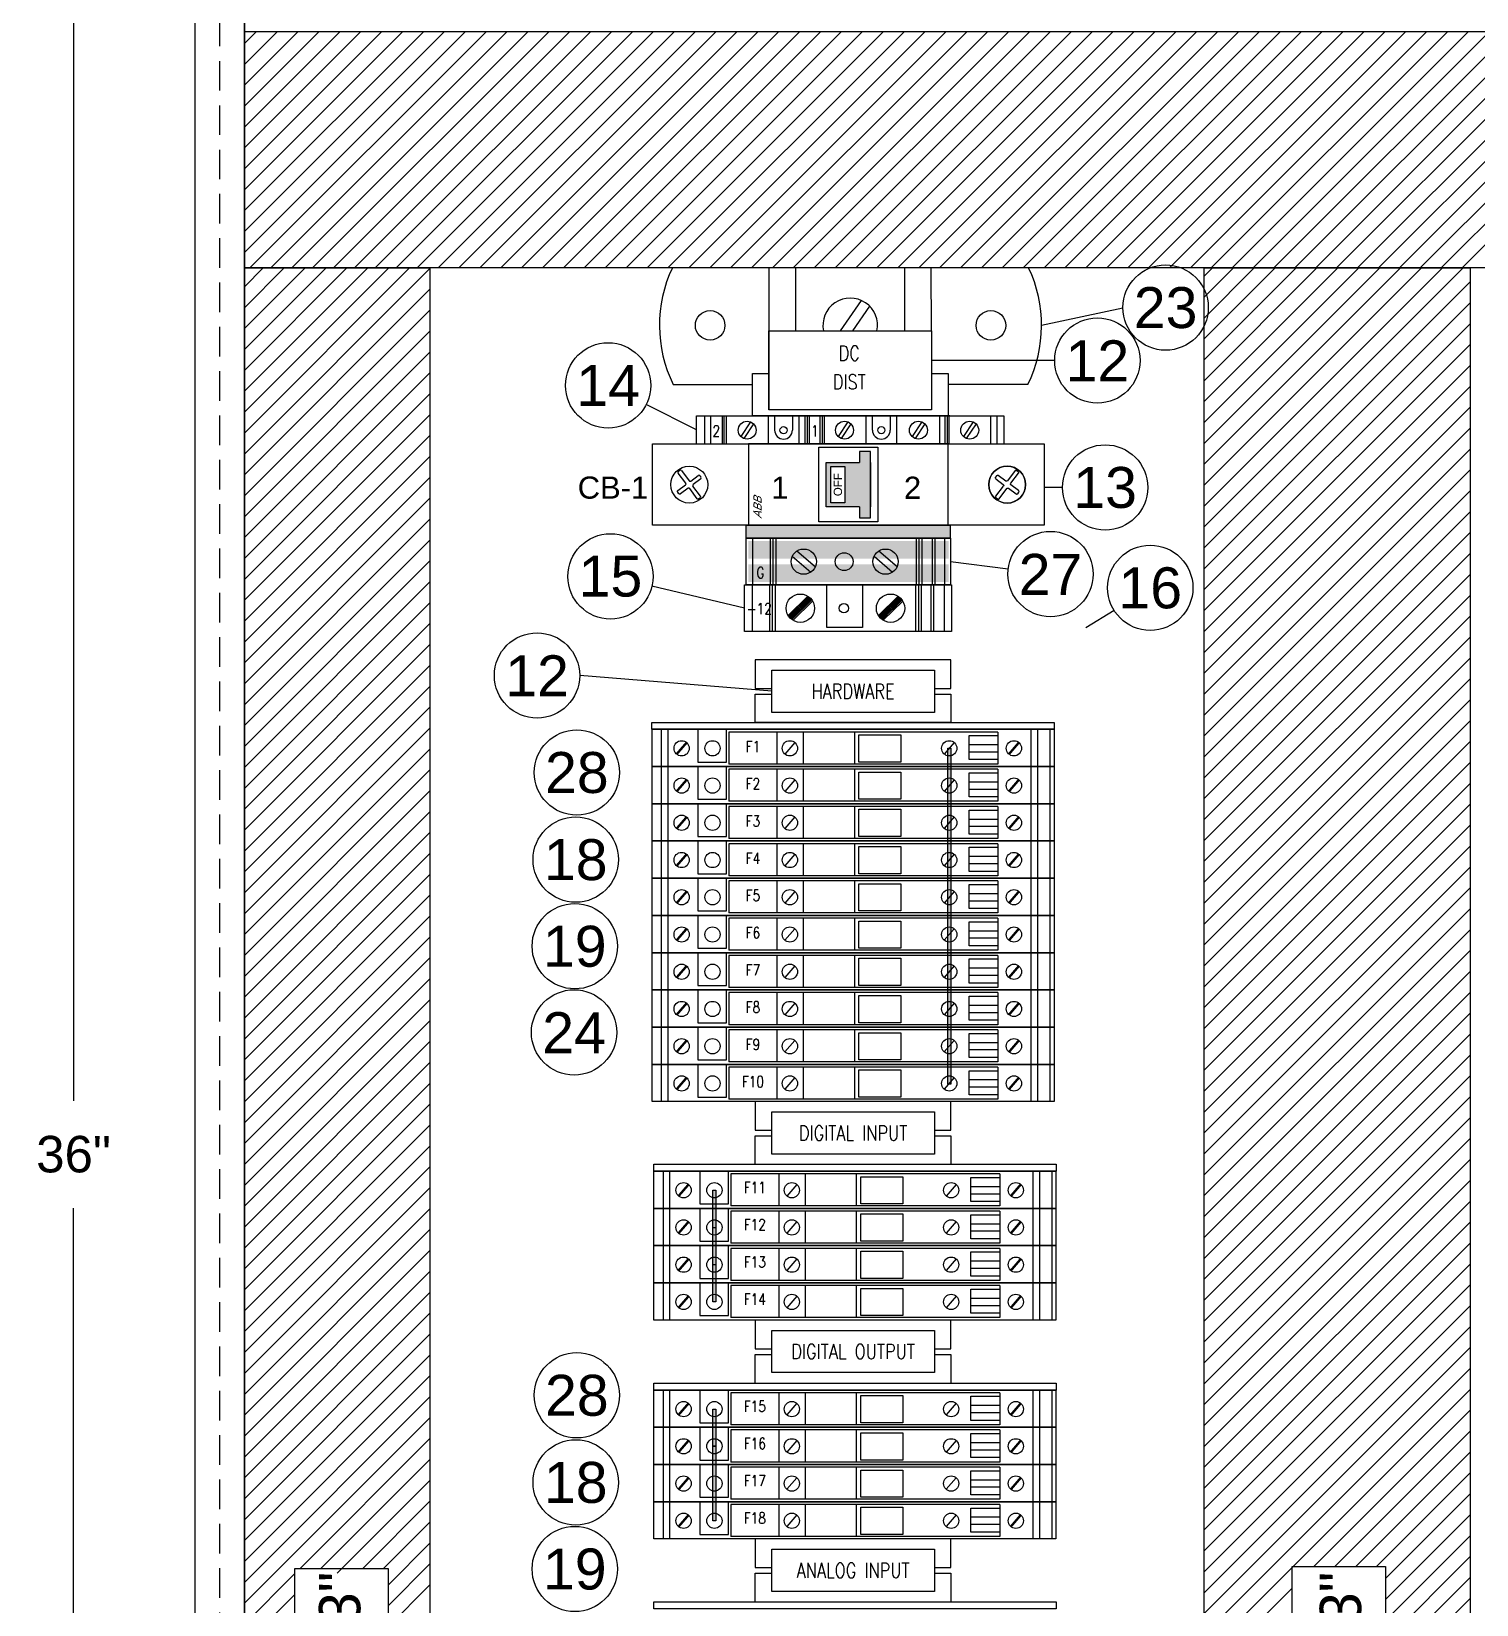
# Model space of a CAD drawing. Header units: inches. Extents: x -38 to 199, y -310 to 64.
# Drawn here: x 149.31 to 161.53, y 40.23 to 53.53 of the extents above; entities that cross this region are included whole.
import ezdxf
from ezdxf.enums import TextEntityAlignment as Align

# ---------------------------------------------------------------- set-up
doc = ezdxf.new("R2010")
doc.units = ezdxf.units.IN
doc.header["$MEASUREMENT"] = 0
doc.linetypes.add('HIDDEN', pattern=[0.375, 0.25, -0.125])
for name, color, linetype, lineweight in [('AM_0', 7, 'Continuous', 30), ('AM_8', 1, 'Continuous', 15), ('DIMENSION (ANSI)', 7, 'Continuous', 9)]:
    doc.layers.add(name, color=color, linetype=linetype, lineweight=lineweight)
doc.layers.add('DETAIL$', color=5, linetype='Continuous')
doc.layers.add('FREE-TEXT', color=2, linetype='Continuous')
doc.styles.add('FREEHAND', font='freehand.shx', dxfattribs={"oblique": 25})
doc.styles.add('HELVLS', font='arial.ttf')
doc.styles.add('Note Text (ANSI)', font='arial.ttf')
doc.styles.add('ROMANS', font='romans')
doc.styles.get("Standard").update_dxf_attribs({"font": 'arial.ttf'})
doc.styles.add('TXT', font='txt')
doc.dimstyles.new('DIM_0', dxfattribs={"dimscale": 4.75, "dimtxt": 0.065, "dimasz": 0.075, "dimexe": 0.075, "dimexo": 0.125, "dimgap": 0.0625, "dimtad": 0, "dimtih": 1, "dimtoh": 1, "dimrnd": 1e-08, "dimzin": 0, "dimdsep": 46, "dimlunit": 5, "dimtxsty": 'Note Text (ANSI)', "dimblk": 'Filled-1', "dimcen": 0.09, "dimdle": 0.45, "dimclrd": 256, "dimclre": 256, "dimclrt": 256, "dimadec": 0, "dimazin": 1, "dimtm": 1e-09, "dimtfac": 1.263158, "dimtofl": 0, "dimtmove": 0, "dimatfit": 3, "dimfxl": 1, "dimfrac": 2, "dimtolj": 1, "dimtzin": 4, "dimlwd": -1, "dimlwe": -1, "dimarcsym": 0})
doc.dimstyles.get("Standard").update_dxf_attribs({"dimtxt": 0.18, "dimasz": 0.18, "dimexe": 0.18, "dimexo": 0.0625, "dimgap": 0.09, "dimtad": 0, "dimtih": 1, "dimtoh": 1, "dimdec": 4, "dimzin": 0, "dimdsep": 46, "dimtxsty": 'Standard', "dimcen": 0.09, "dimadec": 0, "dimazin": 0, "dimtfac": 1, "dimtdec": 4, "dimtofl": 0, "dimtmove": 0, "dimatfit": 3, "dimfxl": 1, "dimtolj": 1, "dimtzin": 0, "dimarcsym": 0})

# ---------------------------------------------------------------- blocks, each defined once
blk = doc.blocks.new('screw head')
for p, q in [((9.451, 11.684), (9.436, 11.684)), ((9.461, 11.674), (9.461, 11.566)), ((9.461, 11.403), (9.461, 11.511)), ((9.471, 11.556), (9.55, 11.556)), ((9.55, 11.521), (9.471, 11.521)), ((9.56, 11.546), (9.56, 11.531))]:
    blk.add_line(p, q)
blk.add_lwpolyline([(9.451, 11.393), (9.436, 11.393, -0.414214), (9.426, 11.403), (9.426, 11.511, 0.414214), (9.416, 11.521), (9.336, 11.521, -0.414214), (9.326, 11.531), (9.326, 11.546, -0.414214), (9.336, 11.556), (9.416, 11.556, 0.414214), (9.426, 11.566), (9.426, 11.674)], format="xyb")
blk.add_circle((9.443, 11.539), 0.156)
for centre, start, end in [((9.436, 11.674), 90, 180), ((9.451, 11.674), 0, 90), ((9.471, 11.566), 180, 270), ((9.471, 11.511), 90, 180), ((9.55, 11.546), 0, 90), ((9.55, 11.531), 270, 0), ((9.451, 11.403), 270, 0)]:
    blk.add_arc(centre, 0.01, start, end)
blk = doc.blocks.new('ABB CB')
h = blk.add_hatch(color=256)
h.paths.add_polyline_path([(10.975, 11.871), (10.882, 11.871), (10.882, 11.778), (10.6, 11.778), (10.6, 11.403), (10.882, 11.403), (10.882, 11.309), (10.975, 11.309)])
h.paths.add_polyline_path([(10.758, 11.437), (10.64, 11.437), (10.64, 11.743), (10.758, 11.743)], flags=16)
h.paths.add_polyline_path([(10.753, 11.474), (10.753, 11.706), (10.644, 11.706), (10.644, 11.474)], flags=8)
for points in [[(9.131, 11.934), (12.443, 11.934), (12.443, 11.247), (9.131, 11.247)], [(9.943, 11.247), (11.631, 11.247), (11.631, 11.934), (9.943, 11.934)], [(10.537, 11.906), (11.037, 11.906), (11.037, 11.274), (10.537, 11.274)], [(10.64, 11.743), (10.758, 11.743), (10.758, 11.437), (10.64, 11.437)]]:
    blk.add_lwpolyline(points, close=True)
for points in [[(10.882, 11.403), (10.882, 11.309), (10.975, 11.309), (10.975, 11.871), (10.882, 11.871), (10.882, 11.778)], [(10.882, 11.403), (10.6, 11.403), (10.6, 11.778), (10.882, 11.778)], [(10.975, 11.778), (10.975, 11.403)]]:
    blk.add_lwpolyline(points)
blk.add_circle((12.131, 11.59), 0.156)
at = {"rotation": 36.79133963639027}
blk.add_blockref('screw head', (8.791, -3.306), dxfattribs=at)
at = {"xscale": -1, "rotation": 323.2086603636097}
blk.add_blockref('screw head', (12.783, -3.306), dxfattribs=at)
at = {"style": 'HELVLS'}
blk.add_text('OFF', height=0.07, rotation=90, dxfattribs=at).set_placement((10.699, 11.59), align=Align.MIDDLE)
at = {"style": 'FREEHAND', "oblique": 25}
blk.add_text('ABB', height=0.07, rotation=90, dxfattribs=at).set_placement((10.02, 11.3), align=Align.MIDDLE_LEFT)
at = {"color": 6, "style": 'TXT', "flags": 3}
for tag, p in [('MANUF', (9.007, 10.957)), ('PART#', (9.006, 10.715)), ('DESC', (9.007, 10.475))]:
    blk.add_attdef(tag, p, '', height=0.125, dxfattribs=at)
blk = doc.blocks.new('11512017')
at = {"color": 8}
for p, q in [((-0.506, -0.259), (-0.34, -0.096)), ((-0.495, -0.274), (-0.325, -0.107)), ((-0.481, -0.288), (-0.311, -0.121)), ((0.258, -0.259), (0.423, -0.096)), ((0.269, -0.274), (0.439, -0.107)), ((0.282, -0.288), (0.452, -0.121)), ((-0.465, -0.3), (-0.3, -0.137)), ((0.298, -0.3), (0.463, -0.137))]:
    blk.add_line(p, q, dxfattribs=at)
blk.add_lwpolyline([(0.875, 0), (0.875, -0.394), (-0.875, -0.394), (-0.875, 0)], close=True, dxfattribs=at)
blk.add_lwpolyline([(0.124, 0), (0.124, -0.362), (-0.18, -0.362), (-0.18, 0)], dxfattribs=at)
for centre in [(-0.403, -0.198), (0.36, -0.198)]:
    blk.add_circle(centre, 0.12, dxfattribs=at)
at = {"layer": 'DETAIL$', "color": 8}
for p, q in [((-0.501, -0.267), (-0.332, -0.101)), ((-0.488, -0.282), (-0.318, -0.114)), ((-0.474, -0.294), (-0.305, -0.128)), ((0.263, -0.267), (0.431, -0.101)), ((0.275, -0.282), (0.446, -0.114)), ((0.29, -0.294), (0.458, -0.128))]:
    blk.add_line(p, q, dxfattribs=at)
for points in [[(-0.809, -0.394), (-0.809, 0)], [(-0.66, -0.394), (-0.66, 0)], [(-0.638, -0.394), (-0.638, 0)], [(-0.612, -0.394), (-0.612, 0)], [(0.574, -0.394), (0.574, 0)], [(0.6, -0.394), (0.6, 0)], [(0.622, -0.394), (0.622, 0)], [(0.704, -0.394), (0.704, 0)], [(0.726, -0.394), (0.726, 0)], [(0.815, -0.394), (0.815, 0)]]:
    blk.add_lwpolyline(points, dxfattribs=at)
blk.add_circle((-0.035, -0.198), 0.0397, dxfattribs=at)
at = {"color": 6, "style": 'TXT', "flags": 3}
for tag, p in [('MANUF', (-0.875, -0.683)), ('PART#', (-0.875, -0.925)), ('DESC', (-0.875, -1.165))]:
    blk.add_attdef(tag, p, '', height=0.125, dxfattribs=at)
blk = doc.blocks.new('10331220')
at = {"color": 9}
blk.add_lwpolyline([(-0.863, -0.11), (-0.863, 0), (0.863, 0), (0.863, -0.11)], close=True, dxfattribs=at)
at = {"color": 6, "style": 'TXT', "flags": 3}
for tag, p in [('MANUF', (-0.863, -0.399)), ('PART#', (-0.863, -0.641)), ('DESC', (-0.863, -0.881))]:
    blk.add_attdef(tag, p, '', height=0.125, dxfattribs=at)
blk = doc.blocks.new('16511510')
blk.add_lwpolyline([(-0.865, -0.394), (-0.865, 0), (0.865, 0), (0.865, -0.394)], close=True)
for points in [[(-0.638, 0), (-0.638, -0.394)], [(0.596, 0), (0.596, -0.394)]]:
    blk.add_lwpolyline(points)
at = {"color": 2, "const_width": 0.15}
blk.add_lwpolyline([(-0.846, -0.099), (0.848, -0.099)], dxfattribs=at)
at = {"color": 92, "const_width": 0.15}
blk.add_lwpolyline([(-0.846, -0.295), (0.848, -0.295)], dxfattribs=at)
for centre in [(-0.377, -0.198), (0.315, -0.198)]:
    blk.add_circle(centre, 0.107)
at = {"layer": 'DETAIL$'}
for points in [[(-0.811, 0), (-0.811, -0.394)], [(-0.661, 0), (-0.661, -0.394)], [(-0.613, 0), (-0.613, -0.394)], [(0.574, 0), (0.574, -0.394)], [(0.622, 0), (0.622, -0.394)], [(0.708, 0), (0.708, -0.394)], [(0.732, 0), (0.732, -0.394)], [(0.815, 0), (0.815, -0.394)], [(-0.28, -0.241), (-0.435, -0.108)], [(0.412, -0.241), (0.257, -0.108)], [(-0.474, -0.153), (-0.317, -0.286)], [(0.219, -0.153), (0.375, -0.286)]]:
    blk.add_lwpolyline(points, dxfattribs=at)
blk.add_circle((-0.035, -0.198), 0.075, dxfattribs=at)
at = {"color": 6, "style": 'TXT', "flags": 3}
for tag, p in [('MANUF', (-0.865, -0.683)), ('PART#', (-0.865, -0.925)), ('DESC', (-0.865, -1.165))]:
    blk.add_attdef(tag, p, '', height=0.125, dxfattribs=at)
blk = doc.blocks.new('11527122')
at = {"color": 8}
blk.add_lwpolyline([(-1.3, -0.238), (-1.3, 0), (1.3, 0), (1.3, -0.238)], close=True, dxfattribs=at)
for points in [[(-1.182, 0), (-1.182, -0.238)], [(-1.068, 0), (-1.068, -0.238)], [(-0.695, 0), (-0.695, -0.238)], [(-0.434, 0), (-0.434, -0.238)], [(-0.363, 0), (-0.363, -0.238)], [(-0.236, 0), (-0.236, -0.238)], [(0.131, 0), (0.131, -0.238)], [(0.392, 0), (0.392, -0.238)], [(0.755, 0), (0.755, -0.238)], [(0.82, 0), (0.82, -0.238)], [(1.241, 0), (1.241, -0.238)]]:
    blk.add_lwpolyline(points, dxfattribs=at)
for centre in [(-0.872, -0.121), (-0.048, -0.121), (0.577, -0.121), (1.011, -0.121)]:
    blk.add_circle(centre, 0.0757, dxfattribs=at)
at = {"layer": 'DETAIL$', "color": 8}
for p, q in [((-0.844, -0.051), (-0.926, -0.175)), ((-0.819, -0.068), (-0.901, -0.191)), ((-0.019, -0.051), (-0.101, -0.175)), ((0.006, -0.068), (-0.077, -0.191)), ((0.606, -0.051), (0.524, -0.175)), ((0.631, -0.068), (0.548, -0.191)), ((1.04, -0.051), (0.957, -0.175)), ((1.064, -0.068), (0.982, -0.191))]:
    blk.add_line(p, q, dxfattribs=at)
for points in [[(-1.233, 0), (-1.233, -0.238)], [(-1.083, 0), (-1.083, -0.238)], [(-1.048, 0), (-1.048, -0.238)], [(-0.64, 0), (-0.64, -0.12)], [(-0.488, 0), (-0.488, -0.12)], [(-0.383, 0), (-0.383, -0.238)], [(-0.348, 0), (-0.348, -0.238)], [(-0.256, 0), (-0.256, -0.238)], [(-0.221, 0), (-0.221, -0.238)], [(0.187, 0), (0.187, -0.12)], [(0.339, 0), (0.339, -0.12)], [(0.8, 0), (0.8, -0.238)], [(0.835, 0), (0.835, -0.238)], [(1.186, 0), (1.186, -0.238)]]:
    blk.add_lwpolyline(points, dxfattribs=at)
for centre in [(-0.564, -0.121), (0.263, -0.121)]:
    blk.add_circle(centre, 0.03, dxfattribs=at)
for centre in [(-0.564, -0.121), (0.263, -0.121)]:
    blk.add_arc(centre, 0.0752, 180, 0, dxfattribs=at)
at = {"color": 6, "style": 'TXT', "flags": 3}
for tag, p in [('MANUF', (-1.3, -0.527)), ('PART#', (-1.3, -0.769)), ('DESC', (-1.3, -1.009))]:
    blk.add_attdef(tag, p, '', height=0.125, dxfattribs=at)
blk = doc.blocks.new('A$C6892190E')
at = {"color": 8}
for p, q in [((1.226, -0.177), (-1.05, -0.177)), ((-1.05, -0.177), (-1.05, -0.448)), ((-0.643, -0.177), (-0.643, -0.448)), ((-0.421, -0.177), (-0.421, -0.448)), ((0.012, -0.177), (0.012, -0.448)), ((1.226, -0.177), (1.226, -0.448)), ((1.226, -0.448), (-1.05, -0.448))]:
    blk.add_line(p, q, dxfattribs=at)
blk.add_lwpolyline([(-1.699, -0.469), (-1.699, -0.154), (1.701, -0.154), (1.701, -0.469)], close=True, dxfattribs=at)
for points in [[(-0.491, -0.266), (-0.575, -0.364)], [(0.05, -0.201), (0.406, -0.201), (0.406, -0.431), (0.05, -0.431), (0.05, -0.201)], [(0.857, -0.266), (0.773, -0.364)], [(1.227, -0.411), (0.982, -0.411), (0.982, -0.207), (1.227, -0.207)], [(0.982, -0.283), (1.227, -0.283), (1.227, -0.347), (0.982, -0.347)]]:
    blk.add_lwpolyline(points, dxfattribs=at)
for centre in [(-1.449, -0.315), (-0.533, -0.315), (0.815, -0.315), (1.362, -0.315)]:
    blk.add_circle(centre, 0.0645, dxfattribs=at)
at = {"layer": 'DETAIL$', "color": 8}
for points in [[(-1.622, -0.154), (-1.622, -0.469)], [(-1.567, -0.154), (-1.567, -0.469)], [(-1.311, -0.157), (-1.311, -0.431), (-1.069, -0.431), (-1.069, -0.157)], [(1.506, -0.154), (1.506, -0.469)], [(1.561, -0.154), (1.561, -0.469)], [(1.666, -0.154), (1.666, -0.469)]]:
    blk.add_lwpolyline(points, dxfattribs=at)
at = {"layer": 'DETAIL$', "color": 8, "const_width": 0.02}
for points in [[(-1.406, -0.266), (-1.491, -0.364)], [(1.404, -0.266), (1.32, -0.364)]]:
    blk.add_lwpolyline(points, dxfattribs=at)
at = {"layer": 'DETAIL$', "color": 8}
blk.add_circle((-1.188, -0.315), 0.0645, dxfattribs=at)
blk = doc.blocks.new('*D106')
at = {"layer": 'DEFPOINTS', "color": 0, "transparency": 16777216}
for p in [(186.107, 52.545), (151.107, 52.269), (186.107, 52.269)]:
    blk.add_point(p, dxfattribs=at)
at = {"layer": 'AM_0', "color": 3, "transparency": 16777216, "insert": (168.607, 52.545), "char_height": 0.35, "attachment_point": 5}
blk.add_mtext('\\A1;2.25"X4"X36"', dxfattribs=at)
blk = doc.blocks.new('_NONE')
at = {"color": 0, "linetype": 'ByBlock'}
blk.add_circle((0, 0), 0.25, dxfattribs=at)
blk = doc.blocks.new('Filled-1')
at = {"color": 0}
for p, q in [((0, 0), (-1, 0.25)), ((-1, 0.25), (-1, -0.25)), ((-1, 0), (0, 0)), ((-1, -0.25), (0, 0))]:
    blk.add_line(p, q, dxfattribs=at)
blk.add_solid([(-1, -0.25), (0, 0), (-1, 0.25)], dxfattribs=at)
blk = doc.blocks.new('*D108')
at = {"layer": 'DEFPOINTS', "color": 0, "transparency": 16777216}
for p in [(151.107, 61.284), (149.663, 26.784), (151.107, 26.784)]:
    blk.add_point(p, dxfattribs=at)
at = {"layer": 'DIMENSION (ANSI)', "transparency": 16777216}
for p, q in [((150.514, 61.284), (149.307, 61.284)), ((149.663, 60.928), (149.663, 44.488)), ((149.663, 27.14), (149.663, 43.579)), ((150.514, 26.784), (149.307, 26.784))]:
    blk.add_line(p, q, dxfattribs=at)
at = {"layer": 'DIMENSION (ANSI)', "transparency": 16777216, "xscale": 0.35625, "yscale": 0.35625, "zscale": 0.35625}
for p, rotation in [((149.663, 61.284), 90), ((149.663, 26.784), 270)]:
    blk.add_blockref('Filled-1', p, dxfattribs=dict(at, rotation=rotation))
at = {"layer": 'DIMENSION (ANSI)', "transparency": 16777216, "insert": (149.663, 44.034), "char_height": 0.3088, "attachment_point": 5, "style": 'Note Text (ANSI)'}
blk.add_mtext('\\A1;36"', dxfattribs=at)
blk = doc.blocks.new('*D109')
at = {"layer": 'DEFPOINTS', "color": 0, "transparency": 16777216}
for p in [(151.916, 51.533), (152.192, 51.533), (152.192, 26.533)]:
    blk.add_point(p, dxfattribs=at)
at = {"layer": 'AM_0', "color": 3, "transparency": 16777216, "insert": (151.916, 39.033), "char_height": 0.35, "attachment_point": 5, "rotation": 90}
blk.add_mtext('\\A1;1.57"X4"X23"', dxfattribs=at)

msp = doc.modelspace()

# ---------------------------------------------------------------- hatches: boundary and pattern name
msp.add_hatch(color=256).paths.add_polyline_path([(157.07931, 49.35653), (155.35321, 49.35653), (155.35321, 49.24653), (157.07931, 49.24653)])
h = msp.add_hatch(color=0)
h.dxf.hatch_style = 1
h.paths.add_polyline_path([(157.08227, 47.46955), (157.0584, 47.46955), (157.0584, 44.62809), (157.08227, 44.62809)])
h = msp.add_hatch(color=0)
h.dxf.hatch_style = 1
h.paths.add_polyline_path([(155.07171, 43.1012), (155.09558, 43.1012), (155.09558, 43.7312), (155.07171, 43.7312)])
h = msp.add_hatch(color=0)
h.dxf.hatch_style = 1
h.paths.add_polyline_path([(155.07171, 42.7862), (155.09558, 42.7862), (155.09558, 43.4162), (155.07171, 43.4162)])
h = msp.add_hatch(color=0)
h.dxf.hatch_style = 1
h.paths.add_polyline_path([(155.07171, 41.56484), (155.09558, 41.56484), (155.09558, 41.87984), (155.07171, 41.87984)])
h = msp.add_hatch(color=0)
h.dxf.hatch_style = 1
h.paths.add_polyline_path([(155.07171, 40.93484), (155.09558, 40.93484), (155.09558, 41.56484), (155.07171, 41.56484)])

# ---------------------------------------------------------------- linework, layer by layer
for p, q in [((150.69245, 41.39974), (150.69245, 61.28377)), ((151.10745, 27.65877), (151.10745, 61.28377)), ((155.54496, 51.53377), (155.54496, 50.33153)), ((155.76996, 51.53377), (155.76996, 51.00053)), ((156.69496, 51.00053), (156.69496, 51.53377)), ((156.91507, 51.53377), (156.91697, 51.00053)), ((155.40464, 50.28153), (155.40464, 50.64157)), ((155.40464, 50.64157), (155.54495, 50.64157)), ((156.91995, 50.64157), (157.06027, 50.64157)), ((157.06027, 50.64157), (157.06027, 50.28153)), ((154.73491, 50.54728), (155.40464, 50.54728)), ((155.54495, 50.54728), (155.54496, 50.54728)), ((157.73491, 50.54728), (157.06027, 50.54728)), ((157.06027, 50.28153), (155.40464, 50.28153)), ((157.07646, 50.28153), (155.42083, 50.28153)), ((157.08463, 48.21665), (155.42901, 48.21665)), ((155.42901, 48.21665), (155.42901, 47.97551)), ((157.08463, 47.97551), (157.08463, 48.21665)), ((155.42901, 47.97551), (155.56932, 47.97551)), ((155.42901, 47.6865), (155.42901, 47.92764)), ((155.42901, 47.92764), (155.56932, 47.92764)), ((156.94432, 47.97551), (157.08463, 47.97551)), ((156.94432, 47.92764), (157.08463, 47.92764)), ((157.08463, 47.92764), (157.08463, 47.6865)), ((157.08463, 47.68899), (155.42901, 47.68899)), ((155.42901, 44.47999), (155.42901, 44.23885)), ((157.08463, 44.23885), (157.08463, 44.47999)), ((155.42901, 44.23885), (155.56932, 44.23885)), ((155.42901, 43.94983), (155.42901, 44.19097)), ((155.42901, 44.19097), (155.56932, 44.19097)), ((156.94432, 44.23885), (157.08463, 44.23885)), ((156.94432, 44.19097), (157.08463, 44.19097)), ((157.08463, 44.19097), (157.08463, 43.94983)), ((155.42901, 42.63163), (155.42901, 42.39049)), ((157.08463, 42.39049), (157.08463, 42.63163)), ((155.42901, 42.39049), (155.56932, 42.39049)), ((155.42901, 42.10147), (155.42901, 42.34261)), ((155.42901, 42.34261), (155.56932, 42.34261)), ((156.94432, 42.39049), (157.08463, 42.39049)), ((156.94432, 42.34261), (157.08463, 42.34261)), ((157.08463, 42.34261), (157.08463, 42.10147)), ((150.69245, 26.78377), (150.69245, 41.39974)), ((155.42901, 40.78027), (155.42901, 40.53913)), ((157.08463, 40.53913), (157.08463, 40.78027)), ((155.42901, 40.53913), (155.56932, 40.53913)), ((155.42901, 40.25011), (155.42901, 40.49125)), ((155.42901, 40.49125), (155.56932, 40.49125)), ((156.94432, 40.53913), (157.08463, 40.53913)), ((156.94432, 40.49125), (157.08463, 40.49125)), ((157.08463, 40.49125), (157.08463, 40.25011))]:
    msp.add_line(p, q)
at = {"linetype": 'HIDDEN'}
msp.add_line((150.89995, 26.78377), (150.89995, 61.28377), dxfattribs=at)
at = {"color": 0, "linetype": 'Continuous'}
for p, q in [((151.10745, 51.37343), (151.2678, 51.53377)), ((151.10745, 51.19665), (151.44458, 51.53377)), ((151.10745, 51.01987), (151.62135, 51.53377)), ((151.10745, 50.8431), (151.79813, 51.53377)), ((151.10745, 50.66632), (151.97491, 51.53377)), ((151.10745, 50.48954), (152.15168, 51.53377)), ((151.10745, 50.31277), (152.32846, 51.53377)), ((151.10745, 50.13599), (152.50524, 51.53377)), ((151.10745, 49.95921), (152.67745, 51.52921)), ((159.22622, 51.4632), (159.29679, 51.53377)), ((159.22622, 51.28642), (159.47357, 51.53377)), ((159.22622, 51.10964), (159.65035, 51.53377)), ((159.22622, 50.93287), (159.82712, 51.53377)), ((159.22622, 50.75609), (160.0039, 51.53377)), ((159.22622, 50.57931), (160.18068, 51.53377)), ((159.22622, 50.40254), (160.35745, 51.53377)), ((159.22622, 50.22576), (160.53423, 51.53377)), ((159.22622, 50.04898), (160.71101, 51.53377)), ((159.22622, 49.87221), (160.88778, 51.53377)), ((159.22622, 49.69543), (161.06456, 51.53377)), ((159.22622, 49.51865), (161.24134, 51.53377)), ((159.22622, 49.34188), (161.41811, 51.53377)), ((159.22622, 49.1651), (161.47622, 51.4151)), ((151.10745, 49.78244), (152.67745, 51.35244)), ((159.22622, 48.98832), (161.47622, 51.23832)), ((151.10745, 49.60566), (152.67745, 51.17566)), ((151.10745, 49.42888), (152.67745, 50.99888)), ((159.22622, 48.81155), (161.47622, 51.06155)), ((159.22622, 48.63477), (161.47622, 50.88477)), ((151.10745, 49.25211), (152.67745, 50.82211)), ((159.22622, 48.45799), (161.47622, 50.70799)), ((151.10745, 49.07533), (152.67745, 50.64533)), ((151.10745, 48.89855), (152.67745, 50.46855)), ((159.22622, 48.28122), (161.47622, 50.53122)), ((159.22622, 48.10444), (161.47622, 50.35444)), ((151.10745, 48.72178), (152.67745, 50.29178)), ((159.22622, 47.92766), (161.47622, 50.17766)), ((151.10745, 48.545), (152.67745, 50.115)), ((151.10745, 48.36822), (152.67745, 49.93822)), ((159.22622, 47.75089), (161.47622, 50.00089)), ((159.22622, 47.57411), (161.47622, 49.82411)), ((151.10745, 48.19145), (152.67745, 49.76145)), ((159.22622, 47.39733), (161.47622, 49.64733)), ((151.10745, 48.01467), (152.67745, 49.58467)), ((151.10745, 47.83789), (152.67745, 49.40789)), ((159.22622, 47.22056), (161.47622, 49.47056)), ((159.22622, 47.04378), (161.47622, 49.29378)), ((151.10745, 47.66112), (152.67745, 49.23112)), ((159.22622, 46.867), (161.47622, 49.117)), ((151.10745, 47.48434), (152.67745, 49.05434)), ((151.10745, 47.30756), (152.67745, 48.87756)), ((159.22622, 46.69023), (161.47622, 48.94023)), ((159.22622, 46.51345), (161.47622, 48.76345)), ((151.10745, 47.13079), (152.67745, 48.70079)), ((159.22622, 46.33667), (161.47622, 48.58667)), ((151.10745, 46.95401), (152.67745, 48.52401)), ((151.10745, 46.77723), (152.67745, 48.34723)), ((159.22622, 46.1599), (161.47622, 48.4099)), ((159.22622, 45.98312), (161.47622, 48.23312)), ((151.10745, 46.60046), (152.67745, 48.17046)), ((159.22622, 45.80634), (161.47622, 48.05634)), ((151.10745, 46.42368), (152.67745, 47.99368)), ((151.10745, 46.2469), (152.67745, 47.8169)), ((159.22622, 45.62957), (161.47622, 47.87957)), ((159.22622, 45.45279), (161.47622, 47.70279)), ((151.10745, 46.07013), (152.67745, 47.64013)), ((159.22622, 45.27601), (161.47622, 47.52601)), ((151.10745, 45.89335), (152.67745, 47.46335)), ((151.10745, 45.71657), (152.67745, 47.28657)), ((159.22622, 45.09924), (161.47622, 47.34924)), ((151.10745, 45.5398), (152.67745, 47.1098)), ((159.22622, 44.92246), (161.47622, 47.17246)), ((159.22622, 44.74568), (161.47622, 46.99568)), ((151.10745, 45.36302), (152.67745, 46.93302)), ((151.10745, 45.18624), (152.67745, 46.75624)), ((159.22622, 44.56891), (161.47622, 46.81891)), ((151.10745, 45.00947), (152.67745, 46.57947)), ((159.22622, 44.39213), (161.47622, 46.64213)), ((159.22622, 44.21535), (161.47622, 46.46535)), ((151.10745, 44.83269), (152.67745, 46.40269)), ((151.10745, 44.65591), (152.67745, 46.22591)), ((159.22622, 44.03858), (161.47622, 46.28858)), ((151.10745, 44.47914), (152.67745, 46.04914)), ((159.22622, 43.8618), (161.47622, 46.1118)), ((159.22622, 43.68502), (161.47622, 45.93502)), ((151.10745, 44.30236), (152.67745, 45.87236)), ((151.10745, 44.12558), (152.67745, 45.69558)), ((159.22622, 43.50825), (161.47622, 45.75825)), ((151.10745, 43.94881), (152.67745, 45.51881)), ((159.22622, 43.33147), (161.47622, 45.58147)), ((159.22622, 43.15469), (161.47622, 45.40469)), ((151.10745, 43.77203), (152.67745, 45.34203)), ((151.10745, 43.59525), (152.67745, 45.16525)), ((159.22622, 42.97792), (161.47622, 45.22792)), ((151.10745, 43.41848), (152.67745, 44.98848)), ((159.22622, 42.80114), (161.47622, 45.05114)), ((159.22622, 42.62436), (161.47622, 44.87436)), ((151.10745, 43.2417), (152.67745, 44.8117)), ((151.10745, 43.06492), (152.67745, 44.63492)), ((159.22622, 42.44759), (161.47622, 44.69759)), ((151.10745, 42.88815), (152.67745, 44.45815)), ((159.22622, 42.27081), (161.47622, 44.52081)), ((159.22622, 42.09403), (161.47622, 44.34403)), ((151.10745, 42.71137), (152.67745, 44.28137)), ((151.10745, 42.53459), (152.67745, 44.10459)), ((159.22622, 41.91726), (161.47622, 44.16726)), ((151.10745, 42.35782), (152.67745, 43.92782)), ((159.22622, 41.74048), (161.47622, 43.99048)), ((159.22622, 41.5637), (161.47622, 43.8137)), ((151.10745, 42.18104), (152.67745, 43.75104)), ((151.10745, 42.00426), (152.67745, 43.57426)), ((159.22622, 41.38693), (161.47622, 43.63693)), ((151.10745, 41.82749), (152.67745, 43.39749)), ((159.22622, 41.21015), (161.47622, 43.46015)), ((159.22622, 41.03337), (161.47622, 43.28337)), ((151.10745, 41.65071), (152.67745, 43.22071)), ((151.10745, 41.47393), (152.67745, 43.04393)), ((159.22622, 40.8566), (161.47622, 43.1066)), ((151.10745, 41.29716), (152.67745, 42.86716)), ((159.22622, 40.67982), (161.47622, 42.92982)), ((159.22622, 40.50304), (161.47622, 42.75304)), ((151.10745, 41.12038), (152.67745, 42.69038)), ((151.10745, 40.9436), (152.67745, 42.5136)), ((159.22622, 40.32627), (161.47622, 42.57627)), ((151.10745, 40.76683), (152.67745, 42.33683)), ((159.22622, 40.14949), (161.47622, 42.39949)), ((159.22622, 39.97271), (161.47622, 42.22271)), ((151.10745, 40.59005), (152.67745, 42.16005)), ((151.10745, 40.41327), (152.67745, 41.98327)), ((159.22622, 39.79594), (161.47622, 42.04594)), ((151.10745, 40.2365), (152.67745, 41.8065)), ((160.15478, 40.54772), (161.47622, 41.86916)), ((160.33155, 40.54772), (161.47622, 41.69238)), ((151.57841, 40.53068), (152.67745, 41.62972)), ((151.75519, 40.53068), (152.67745, 41.45294)), ((160.50833, 40.54772), (161.47622, 41.51561)), ((151.89245, 40.49117), (152.67745, 41.27617)), ((160.68511, 40.54772), (161.47622, 41.33883)), ((160.75905, 40.44488), (161.47622, 41.16205)), ((152.10874, 40.53068), (152.67745, 41.09939)), ((152.28552, 40.53068), (152.67745, 40.92261)), ((160.75905, 40.26811), (161.47622, 40.98528)), ((152.3228, 40.39118), (152.67745, 40.74584)), ((160.75905, 40.09133), (161.47622, 40.8085)), ((160.75905, 39.91455), (161.47622, 40.63172)), ((151.10745, 40.05972), (151.53534, 40.4876)), ((152.3228, 40.2144), (152.67745, 40.56906)), ((152.3228, 40.03763), (152.67745, 40.39228)), ((159.22622, 39.61916), (159.97159, 40.36453)), ((160.75905, 39.73777), (161.47622, 40.45495)), ((151.10745, 39.88294), (151.53534, 40.31083)), ((160.75905, 39.561), (161.47622, 40.27817))]:
    msp.add_line(p, q, dxfattribs=at)
at = {"color": 0}
for p, q in [((151.10745, 51.53377), (152.67745, 51.53377)), ((151.10745, 26.78377), (151.10745, 51.53377)), ((152.67745, 51.53377), (152.67745, 27.68991)), ((159.22622, 51.53377), (161.47622, 51.53377)), ((159.22622, 27.68991), (159.22622, 51.53377)), ((161.47622, 51.53377), (161.47622, 27.68991)), ((158.53967, 51.19366), (157.85109, 51.04711)), ((157.9622, 50.75009), (156.91995, 50.75009)), ((154.93245, 50.16253), (154.50692, 50.37725)), ((158.02784, 49.67635), (157.87226, 49.67635)), ((157.08126, 49.04953), (157.56857, 48.98841)), ((155.33872, 48.65553), (154.55557, 48.84077)), ((158.22689, 48.49022, -1.77399), (158.46375, 48.63703)), ((155.56932, 47.95158), (153.94398, 48.08552)), ((159.97159, 40.54772), (160.75905, 40.54772)), ((159.97159, 37.5664), (159.97159, 40.54772)), ((160.75905, 40.54772), (160.75905, 37.5664))]:
    msp.add_line(p, q, dxfattribs=at)
for points in [[(151.10745, 61.28377), (151.10745, 26.78377)], [(151.10745, 53.53377), (186.10745, 53.53377), (186.10745, 51.53377), (151.10745, 51.53377), (151.10745, 53.53377)], [(156.14939, 51.00053), (156.32788, 51.25781)], [(156.39625, 51.21038), (156.25068, 51.00053)]]:
    msp.add_lwpolyline(points)
for points in [[(155.54495, 50.33153), (155.54495, 51.00053), (156.91995, 51.00053), (156.91995, 50.33153)], [(155.56932, 47.7731), (155.56932, 48.13005), (156.94432, 48.13005), (156.94432, 47.7731)], [(155.56932, 44.03643), (155.56932, 44.39339), (156.94432, 44.39339), (156.94432, 44.03643)], [(155.56932, 42.18807), (155.56932, 42.54503), (156.94432, 42.54503), (156.94432, 42.18807)], [(155.56932, 40.33671), (155.56932, 40.69367), (156.94432, 40.69367), (156.94432, 40.33671)]]:
    msp.add_lwpolyline(points, close=True)
at = {"color": 7}
for points in [[(154.55535, 47.62999), (154.55535, 47.68899), (157.95829, 47.68899), (157.95826, 47.62999)], [(154.57153, 43.89163), (154.57153, 43.95063), (157.97447, 43.95063), (157.97444, 43.89163)], [(154.57153, 42.04027), (154.57153, 42.09927), (157.97447, 42.09927), (157.97444, 42.04027)], [(154.57151, 40.19101), (154.57151, 40.25001), (157.97445, 40.25001), (157.97442, 40.19101)]]:
    msp.add_lwpolyline(points, close=True, dxfattribs=at)
at = {"color": 0}
for points in [[(157.0584, 47.46955), (157.08227, 47.46955), (157.08227, 44.62809), (157.0584, 44.62809)], [(155.07171, 43.7312), (155.09558, 43.7312), (155.09558, 43.1012), (155.07171, 43.1012)], [(155.07171, 43.4162), (155.09558, 43.4162), (155.09558, 42.7862), (155.07171, 42.7862)], [(155.07171, 41.87984), (155.09558, 41.87984), (155.09558, 41.56484), (155.07171, 41.56484)], [(155.07171, 41.56484), (155.09558, 41.56484), (155.09558, 40.93484), (155.07171, 40.93484)], [(151.53534, 40.53068), (152.3228, 40.53068), (152.3228, 37.54936), (151.53534, 37.54936)]]:
    msp.add_lwpolyline(points, close=True, dxfattribs=at)
for centre in [(155.04741, 51.04728), (157.42241, 51.04728)]:
    msp.add_circle(centre, 0.125)
for centre, radius, start, end in [((155.75273, 51.04728), 1.134, 154.59525, 206.162378), ((156.71709, 51.04728), 1.134, 333.837622, 25.40475), ((156.23246, 51.04728), 0.23115, 348.333669, 191.666331)]:
    msp.add_arc(centre, radius, start, end)
at = {"layer": 'AM_8', "color": 9, "linetype": 'Continuous'}
for p, q in [((151.10874, 53.43229), (151.21023, 53.53377)), ((151.10874, 53.25551), (151.387, 53.53377)), ((151.10874, 53.07874), (151.56378, 53.53377)), ((151.10874, 52.90196), (151.74056, 53.53377)), ((151.10874, 52.72518), (151.91733, 53.53377)), ((151.10874, 52.54841), (152.09411, 53.53377)), ((151.10874, 52.37163), (152.27089, 53.53377)), ((151.10874, 52.19485), (152.44766, 53.53377)), ((151.10874, 52.01808), (152.62444, 53.53377)), ((151.10874, 51.8413), (152.80122, 53.53377)), ((151.10874, 51.66452), (152.97799, 53.53377)), ((151.15477, 51.53377), (153.15477, 53.53377)), ((151.33155, 51.53377), (153.33155, 53.53377)), ((151.50832, 51.53377), (153.50832, 53.53377)), ((151.6851, 51.53377), (153.6851, 53.53377)), ((151.86188, 51.53377), (153.86188, 53.53377)), ((152.03865, 51.53377), (154.03865, 53.53377)), ((152.21543, 51.53377), (154.21543, 53.53377)), ((152.39221, 51.53377), (154.39221, 53.53377)), ((152.56898, 51.53377), (154.56898, 53.53377)), ((152.74576, 51.53377), (154.74576, 53.53377)), ((152.92254, 51.53377), (154.92254, 53.53377)), ((153.09931, 51.53377), (155.09931, 53.53377)), ((153.27609, 51.53377), (155.27609, 53.53377)), ((153.45287, 51.53377), (155.45287, 53.53377)), ((153.62964, 51.53377), (155.62964, 53.53377)), ((153.80642, 51.53377), (155.80642, 53.53377)), ((153.9832, 51.53377), (155.9832, 53.53377)), ((154.15997, 51.53377), (156.15997, 53.53377)), ((154.33675, 51.53377), (156.33675, 53.53377)), ((154.51353, 51.53377), (156.51353, 53.53377)), ((154.6903, 51.53377), (156.6903, 53.53377)), ((154.86708, 51.53377), (156.86708, 53.53377)), ((155.04386, 51.53377), (157.04386, 53.53377)), ((155.22063, 51.53377), (157.22063, 53.53377)), ((155.39741, 51.53377), (157.39741, 53.53377)), ((155.57419, 51.53377), (157.57419, 53.53377)), ((155.75096, 51.53377), (157.75096, 53.53377)), ((155.92774, 51.53377), (157.92774, 53.53377)), ((156.10452, 51.53377), (158.10452, 53.53377)), ((156.28129, 51.53377), (158.28129, 53.53377)), ((156.45807, 51.53377), (158.45807, 53.53377)), ((156.63485, 51.53377), (158.63485, 53.53377)), ((156.81162, 51.53377), (158.81162, 53.53377)), ((156.9884, 51.53377), (158.9884, 53.53377)), ((157.16518, 51.53377), (159.16518, 53.53377)), ((157.34195, 51.53377), (159.34195, 53.53377)), ((157.51873, 51.53377), (159.51873, 53.53377)), ((157.69551, 51.53377), (159.69551, 53.53377)), ((157.87228, 51.53377), (159.87228, 53.53377)), ((158.04906, 51.53377), (160.04906, 53.53377)), ((158.22584, 51.53377), (160.22584, 53.53377)), ((158.40261, 51.53377), (160.40261, 53.53377)), ((158.57939, 51.53377), (160.57939, 53.53377)), ((158.75617, 51.53377), (160.75617, 53.53377)), ((158.93294, 51.53377), (160.93294, 53.53377)), ((159.10972, 51.53377), (161.10972, 53.53377)), ((159.2865, 51.53377), (161.2865, 53.53377)), ((159.46327, 51.53377), (161.46327, 53.53377)), ((159.64005, 51.53377), (161.64005, 53.53377)), ((159.81683, 51.53377), (161.81683, 53.53377)), ((159.9936, 51.53377), (161.9936, 53.53377)), ((160.17038, 51.53377), (162.17038, 53.53377)), ((160.34716, 51.53377), (162.34716, 53.53377)), ((160.52393, 51.53377), (162.52393, 53.53377)), ((160.70071, 51.53377), (162.70071, 53.53377)), ((160.87749, 51.53377), (162.87749, 53.53377)), ((161.05426, 51.53377), (163.05426, 53.53377)), ((161.23104, 51.53377), (163.23104, 53.53377)), ((161.40782, 51.53377), (163.40782, 53.53377))]:
    msp.add_line(p, q, dxfattribs=at)
at = {"layer": 'FREE-TEXT', "color": 0}
for centre in [(158.90042, 51.19785), (158.32298, 50.75009), (154.18482, 50.53978), (158.38862, 49.67635), (154.20448, 48.92382), (157.92655, 48.94351), (158.77041, 48.8271), (153.5832, 48.08552), (153.92016, 47.26479), (153.9104, 46.52776), (153.90244, 45.79511), (153.89651, 45.06611), (153.92016, 41.99634), (153.9104, 41.25931), (153.90244, 40.52666)]:
    msp.add_circle(centre, 0.36078, dxfattribs=at)

# ---------------------------------------------------------------- block references
for name, p in [('11527122', (156.23245, 50.28153)), ('ABB CB', (145.42884, 38.10999)), ('16511510', (156.21626, 49.24653)), ('10331220', (156.21626, 49.35653)), ('11512017', (156.21372, 48.85253)), ('A$C6892190E', (156.25535, 47.78438)), ('A$C6892190E', (156.25535, 47.46938)), ('A$C6892190E', (156.25535, 47.15438)), ('A$C6892190E', (156.25535, 46.83938)), ('A$C6892190E', (156.25535, 46.52438)), ('A$C6892190E', (156.25535, 46.20938)), ('A$C6892190E', (156.25535, 45.89438)), ('A$C6892190E', (156.25535, 45.57938)), ('A$C6892190E', (156.25535, 45.26438)), ('A$C6892190E', (156.25535, 44.94938)), ('A$C6892190E', (156.27153, 44.04602)), ('A$C6892190E', (156.27153, 43.73102)), ('A$C6892190E', (156.27153, 43.41602)), ('A$C6892190E', (156.27153, 43.10102)), ('A$C6892190E', (156.27153, 42.19466)), ('A$C6892190E', (156.27153, 41.87966)), ('A$C6892190E', (156.27153, 41.56466)), ('A$C6892190E', (156.27153, 41.24966))]:
    msp.add_blockref(name, p)

# ---------------------------------------------------------------- texts
at = {"color": 6, "style": 'ROMANS', "width": 0.8}
for s, height, p in [('DC', 0.125, (156.22448, 50.81106)), ('DIST', 0.125, (156.22448, 50.56935)), ('2', 0.09375, (155.09973, 50.15438)), ('1', 0.09375, (155.93373, 50.15438)), ('G', 0.09375, (155.47282, 48.95533)), ('-12', 0.09375, (155.46317, 48.6505)), ('HARDWARE', 0.125, (156.25682, 47.95158)), ('F1', 0.09375, (155.40947, 47.48437)), ('F2', 0.09375, (155.40947, 47.16937)), ('F3', 0.09375, (155.40947, 46.85437)), ('F4', 0.09375, (155.40947, 46.53937)), ('F5', 0.09375, (155.40947, 46.22437)), ('F6', 0.09375, (155.40947, 45.90937)), ('F7', 0.09375, (155.40947, 45.59437)), ('F8', 0.09375, (155.40947, 45.27937)), ('F9', 0.09375, (155.40947, 44.96437)), ('F10', 0.09375, (155.40947, 44.64937)), ('DIGITAL INPUT', 0.125, (156.25682, 44.21491)), ('F11', 0.09375, (155.42571, 43.75436)), ('F12', 0.09375, (155.42571, 43.43936)), ('F13', 0.09375, (155.42571, 43.12436)), ('F14', 0.09375, (155.42571, 42.80936)), ('DIGITAL OUTPUT', 0.125, (156.25682, 42.36655)), ('F15', 0.09375, (155.42571, 41.903)), ('F16', 0.09375, (155.42571, 41.588)), ('F17', 0.09375, (155.42571, 41.273)), ('F18', 0.09375, (155.42571, 40.958)), ('ANALOG INPUT', 0.125, (156.25682, 40.51519))]:
    msp.add_text(s, height=height, dxfattribs=at).set_placement(p, align=Align.MIDDLE)
at = {"layer": 'AM_0', "color": 3, "insert": (160.38147, 39.03283), "char_height": 0.35, "attachment_point": 5, "rotation": 90}
msp.add_mtext('\\A1;2.25"X4"X23"', dxfattribs=at)
at = {"layer": 'FREE-TEXT', "color": 0, "style": 'HELVLS'}
for s, height, p in [('23', 0.346581, (158.90042, 51.19785)), ('12', 0.346581, (158.32298, 50.75009)), ('14', 0.346581, (154.18482, 50.53978)), ('CB-1', 0.1875, (154.22552, 49.67503)), ('13', 0.346581, (158.38862, 49.67635)), ('1', 0.1875, (155.63775, 49.67503)), ('2', 0.1875, (156.7598, 49.67503)), ('27', 0.346581, (157.92655, 48.94351)), ('15', 0.346581, (154.20448, 48.92382)), ('16', 0.346581, (158.77041, 48.8271)), ('12', 0.346581, (153.5832, 48.08552)), ('28', 0.346581, (153.92016, 47.26479)), ('18', 0.346581, (153.9104, 46.52776)), ('19', 0.346581, (153.90244, 45.79511)), ('24', 0.346581, (153.89651, 45.06611)), ('28', 0.346581, (153.92016, 41.99634)), ('18', 0.346581, (153.9104, 41.25931)), ('19', 0.346581, (153.90244, 40.52666))]:
    msp.add_text(s, height=height, dxfattribs=at).set_placement(p, align=Align.MIDDLE)

# ---------------------------------------------------------------- dimensions: what is measured, and where the dimension line sits
at = {"layer": 'AM_0'}
dim = msp.add_linear_dim(base=(186.10745, 52.54506), p1=(151.10745, 52.26899), p2=(186.10745, 52.26899), text='2.25"X4"X36"', dimstyle='Standard', override={"dimtxt": 0.35, "dimasz": 0, "dimexe": 0, "dimexo": 0, "dimgap": 0.125, "dimtih": 0, "dimtoh": 0, "dimlunit": 5, "dimpost": '2x3x<>"', "dimblk1": 'NONE', "dimblk2": 'NONE', "dimsah": 1, "dimse1": 1, "dimse2": 1, "dimsd1": 1, "dimsd2": 1, "dimclrd": 256, "dimclre": 256, "dimclrt": 3, "dimtmove": 2, "dimfrac": 2}, dxfattribs=at)
dim.commit()
dim.dimension.update_dxf_attribs({"geometry": '*D106', "text_midpoint": (168.60745, 52.54506)})
dim = msp.add_linear_dim(base=(151.9156, 51.53283), p1=(152.19167, 26.53283), p2=(152.19167, 51.53283), angle=90, text='1.57"X4"X23"', dimstyle='Standard', override={"dimtxt": 0.35, "dimasz": 0, "dimexe": 0, "dimexo": 0, "dimgap": 0.125, "dimtih": 0, "dimtoh": 0, "dimlunit": 5, "dimpost": '2x3x<>"', "dimblk1": 'NONE', "dimblk2": 'NONE', "dimsah": 1, "dimse1": 1, "dimse2": 1, "dimsd1": 1, "dimsd2": 1, "dimclrd": 256, "dimclre": 256, "dimclrt": 3, "dimtmove": 2, "dimfrac": 2}, dxfattribs=at)
dim.commit()
dim.dimension.update_dxf_attribs({"geometry": '*D109', "text_midpoint": (151.9156, 39.03283)})
at = {"layer": 'DIMENSION (ANSI)'}
dim = msp.add_linear_dim(base=(149.66293, 26.78377), p1=(151.10745, 61.28377), p2=(151.10745, 26.78377), angle=90, text='36"', dimstyle='DIM_0', override={"dimpost": '"', "dimtmove": 1}, dxfattribs=at)
dim.commit()
dim.dimension.update_dxf_attribs({"geometry": '*D108', "text_midpoint": (149.66293, 44.03377)})

doc.saveas('drawing.dxf')
